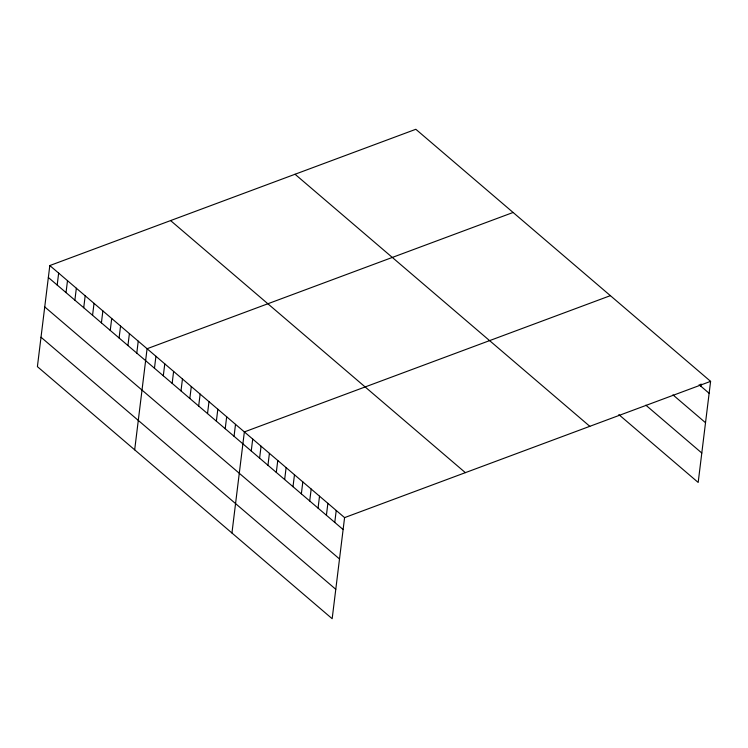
<?xml version="1.0" encoding="UTF-8"?>
<svg xmlns="http://www.w3.org/2000/svg" width="748" height="748" viewBox="0 0 748 748"><rect width="100%" height="100%" fill="white"/><g stroke="black" fill="none" stroke-linecap="round" stroke-linejoin="round"><path stroke-width="1.12" d="M49.817 265.549L37.4 366.642L332.168 618.718L344.585 517.616L49.817 265.549L415.832 129.282L710.6 381.358L698.183 482.451L618.848 414.607M57.194 285.044L58.653 273.114M66.03 292.599L67.498 280.668M74.875 300.163L76.343 288.232M83.72 307.727L85.188 295.797M92.565 315.291L94.024 303.361M101.41 322.856L102.869 310.925M110.246 330.41L111.714 318.48M119.091 337.974L120.559 326.044M127.936 345.539L129.404 333.608M136.781 353.103L138.24 341.172M134.677 449.829L147.085 348.727L513.109 212.469M154.462 368.222L155.93 356.291M163.307 375.786L164.775 363.855M172.152 383.35L173.611 371.419M180.997 390.914L182.456 378.984M189.833 398.469L191.301 386.538M198.678 406.033L200.146 394.103M207.523 413.597L208.991 401.667M216.368 421.161L217.827 409.231M225.204 428.726L226.672 416.786M234.049 436.28L235.517 424.35M231.945 533.006L244.362 431.914L610.377 295.656M251.244 450.988L252.712 439.057M259.603 458.131L261.061 446.201M267.952 465.275L269.411 453.344M276.302 472.409L277.77 460.478M284.651 479.552L286.119 467.622M293.001 486.696L294.469 474.765M301.36 493.839L302.818 481.908M309.709 500.982L311.177 489.052M318.059 508.126L319.527 496.195M326.409 515.269L327.876 503.329M334.767 522.403L336.226 510.473M700.783 386.146L701.054 383.976M344.585 517.616L710.6 381.358M699.109 384.715L709.132 393.289M672.948 394.86L705.523 422.714M645.842 405.173L701.802 453.026M295.049 174.256L589.817 426.323M170.6 220.585L465.368 472.652M48.349 277.48L343.117 529.547M44.74 306.904L339.499 558.971M41.009 337.217L335.777 589.293"/></g></svg>
